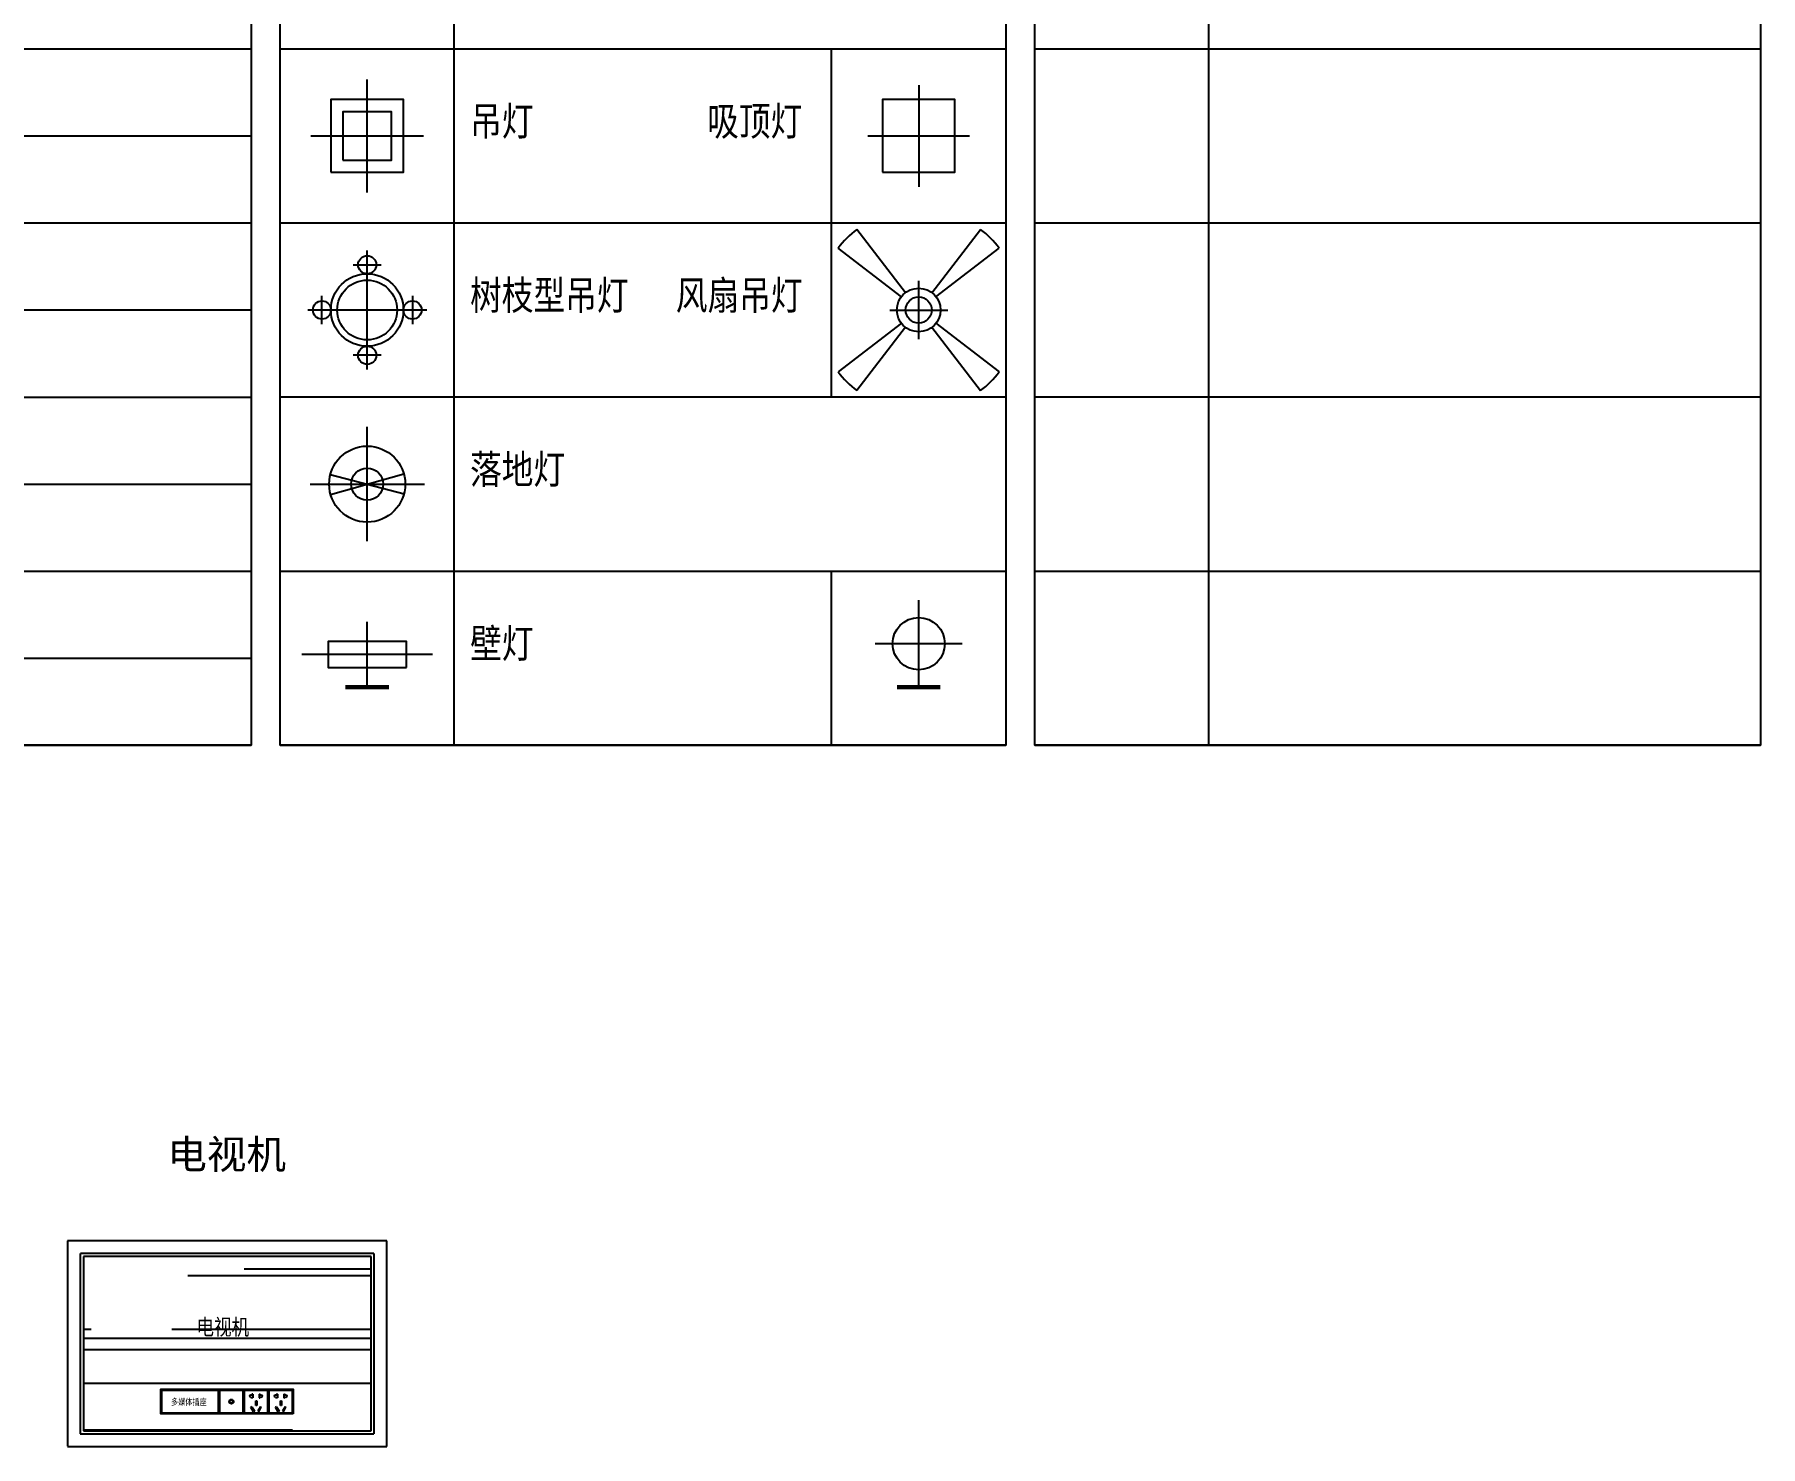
# Model space of a CAD drawing. Extents: x -153478 to 95136, y -45571 to 574449.
# Drawn here: x 89190 to 95136, y 11646 to 16512 of the extents above; entities that cross this region are included whole.
import ezdxf

# ---------------------------------------------------------------- set-up
doc = ezdxf.new("R2010")
doc.units = 0
doc.header["$LTSCALE"] = 10
doc.header["$MEASUREMENT"] = 0
doc.linetypes.add('DASH', pattern=[0.35, 0.25, -0.1])
doc.layers.get('0').update_dxf_attribs({"linetype": 'CONTINUOUS'})
for name, color, linetype in [('A 活动家具', 43, 'CONTINUOUS'), ('DIM_LEAD', 125, 'CONTINUOUS'), ('D天花灯具', 1, 'CONTINUOUS')]:
    doc.layers.add(name, color=color, linetype=linetype)
doc.styles.add('-宋体', font='simhei.ttf', dxfattribs={"width": 0.8})
doc.styles.add('KKD-fangsong', font='', dxfattribs={"width": 0.8})
doc.styles.add('中文说明', font='simhei.ttf')
doc.styles.get('KKD-fangsong').set_extended_font_data('SimSun')

# ---------------------------------------------------------------- blocks, each defined once
blk = doc.blocks.new('A$C268A4DED')
at = {"color": 8}
for p, q in [((0, -3.89), (0, 3.89)), ((-3.89, 0), (3.89, 0))]:
    blk.add_line(p, q, dxfattribs=at)
at = {"color": 0}
blk.add_lwpolyline([(-2.5, -2.5), (2.5, -2.5), (2.5, 2.5), (-2.5, 2.5)], close=True, dxfattribs=at)
at = {"color": 8}
blk.add_lwpolyline([(-1.67, -1.67), (1.67, -1.67), (1.67, 1.67), (-1.67, 1.67)], close=True, dxfattribs=at)
blk = doc.blocks.new('*U99')
at = {"xscale": 50, "yscale": 50, "zscale": 50}
blk.add_blockref('A$C268A4DED', (0, 0), dxfattribs=at)
blk = doc.blocks.new('A$C0FBF792C')
at = {"color": 8}
for p, q in [((0, -3.94), (0, 3.94)), ((-2.54, 0.67), (2.54, -0.67)), ((-2.53, -0.71), (2.53, 0.71))]:
    blk.add_line(p, q, dxfattribs=at)
at = {"color": 0}
blk.add_line((-3.94, 0), (3.94, 0), dxfattribs=at)
blk.add_circle((0, 0), 2.62, dxfattribs=at)
at = {"color": 8}
blk.add_circle((0, 0), 1.1, dxfattribs=at)
blk = doc.blocks.new('A$C02EA3B85')
at = {"color": 8}
for p, q in [((0, 0), (0, 150)), ((150, 75), (-150, 75))]:
    blk.add_line(p, q, dxfattribs=at)
blk.add_lwpolyline([(90, 45), (90, 105), (-90, 105), (-90, 45)], close=True)
at = {"color": 0, "const_width": 10}
blk.add_lwpolyline([(-50, 0), (50, 0)], dxfattribs=at)
blk = doc.blocks.new('壁灯(多项选择)')
blk.add_blockref('A$C02EA3B85', (0, 0))
blk = doc.blocks.new('A$C31AA3C31')
at = {"color": 8}
for p, q in [((0, -4.1), (0, 4.1)), ((-0.97, 3.12), (0.97, 3.12)), ((4.1, 0), (-4.1, 0)), ((-3.12, -0.97), (-3.12, 0.97)), ((3.12, 0.97), (3.12, -0.97)), ((0.97, -3.12), (-0.97, -3.12))]:
    blk.add_line(p, q, dxfattribs=at)
for centre, radius in [((0, 3.12), 0.625), ((0, 0), 2.06), ((-3.12, 0), 0.625), ((3.12, 0), 0.625), ((0, -3.12), 0.625)]:
    blk.add_circle(centre, radius, dxfattribs=at)
at = {"color": 0}
blk.add_circle((0, 0), 2.5, dxfattribs=at)
blk = doc.blocks.new('装饰吊灯')
at = {"xscale": 50, "yscale": 50, "zscale": 50}
blk.add_blockref('A$C31AA3C31', (0, 0), dxfattribs=at)
blk = doc.blocks.new('A$C300B4842')
at = {"color": 8, "linetype": 'ByBlock'}
for p, q in [((0, 175), (0, -175)), ((-175, 0), (175, 0))]:
    blk.add_line(p, q, dxfattribs=at)
blk.add_lwpolyline([(-125, -125), (125, -125), (125, 125), (-125, 125)], close=True)
blk = doc.blocks.new('*U91')
blk.add_blockref('A$C300B4842', (0, 0))
blk = doc.blocks.new('风扇吊灯')
for p, q in [((-45.7, 59.5), (-213.1, 277.7)), ((45.7, 59.5), (213.1, 277.7)), ((-59.5, 45.7), (-277.7, 213.1)), ((59.5, 45.7), (277.7, 213.1)), ((-59.5, -45.7), (-277.7, -213.1)), ((59.5, -45.7), (277.7, -213.1)), ((-45.7, -59.5), (-213.1, -277.7)), ((45.7, -59.5), (213.1, -277.7))]:
    blk.add_line(p, q)
at = {"color": 8}
for p, q in [((0, -100), (0, 100)), ((-100, 0), (100, 0))]:
    blk.add_line(p, q, dxfattribs=at)
at = {"color": 0}
blk.add_circle((0, 0), 75, dxfattribs=at)
at = {"color": 8}
blk.add_circle((0, 0), 45, dxfattribs=at)
for start, end in [(127.5, 142.5), (37.5, 52.5), (217.5, 232.5), (307.5, 322.5)]:
    blk.add_arc((0, 0), 350, start, end)
blk = doc.blocks.new('*U92')
blk.add_blockref('风扇吊灯', (0, 0))
blk = doc.blocks.new('A$C76FE1F10')
at = {"color": 8}
for p, q in [((0, 0), (0, 200)), ((100, 100), (-100, 100))]:
    blk.add_line(p, q, dxfattribs=at)
at = {"color": 0, "const_width": 10}
blk.add_lwpolyline([(-50, 0), (50, 0)], dxfattribs=at)
blk.add_circle((0, 100), 60)
blk = doc.blocks.new('*U93')
blk.add_blockref('A$C76FE1F10', (0, 0))
blk = doc.blocks.new('A$C713B7641')
blk.add_wipeout([(0, 85), (0, 0), (200, 0), (200, 85)])
at = {"color": 1}
blk.add_lwpolyline([(200, 0), (0, 0), (0, 85), (200, 85)], close=True, dxfattribs=at)
at = {"layer": 'DIM_LEAD', "color": 251}
for p, q in [((3, 82), (0, 85)), ((197, 82), (200, 85)), ((0, 0), (3, 3)), ((200, 0), (197, 3))]:
    blk.add_line(p, q, dxfattribs=at)
blk.add_lwpolyline([(197, 3), (3, 3), (3, 82), (197, 82)], close=True, dxfattribs=at)
at = {"color": 251, "style": 'KKD-fangsong', "width": 0.8}
blk.add_text('多媒体插座', height=21.88, dxfattribs=at).set_placement((34.6, 30.5))
blk = doc.blocks.new('A$C51DF7E07')
blk.add_wipeout([(0, 0), (0, 85), (85, 85), (85, 0)])
at = {"color": 1}
blk.add_lwpolyline([(85, 0), (0, 0), (0, 85), (85, 85)], close=True, dxfattribs=at)
at = {"color": 251}
for radius in [7.5, 5.5]:
    blk.add_circle((42.5, 42.5), radius, dxfattribs=at)
at = {"layer": 'DIM_LEAD', "color": 251}
for p, q in [((3, 82), (0, 85)), ((82, 82), (85, 85)), ((0, 0), (3, 3)), ((85, 0), (82, 3))]:
    blk.add_line(p, q, dxfattribs=at)
blk.add_lwpolyline([(82, 3), (3, 3), (3, 82), (82, 82)], close=True, dxfattribs=at)
blk = doc.blocks.new('A$C18BE6784')
blk.add_wipeout([(0, 0), (0, 85), (-85, 85), (-85, 0)])
at = {"color": 251}
for p, q in [((-60.1, 66.5), (-57.1, 66.5)), ((-53.8, 68), (-57.1, 68)), ((-57.1, 68), (-57.1, 66.5)), ((-53.8, 68), (-53.8, 55.3)), ((-32.3, 68), (-32.3, 55.3)), ((-32.3, 68), (-29, 68)), ((-29, 68), (-29, 66.5)), ((-25.9, 66.5), (-29, 66.5)), ((-60.3, 56.9), (-57.1, 56.9)), ((-57.4, 24.7), (-60.3, 23.2)), ((-51.3, 8), (-60.3, 23.2)), ((-57.4, 24.7), (-48, 9.8)), ((-57.1, 55.3), (-57.1, 56.9)), ((-53.8, 55.3), (-57.1, 55.3)), ((-48, 9.8), (-51.3, 8)), ((-43.7, 29.2), (-43.7, 45)), ((-43.7, 45), (-40.1, 45)), ((-40.1, 29.2), (-43.7, 29.2)), ((-40.1, 45), (-40.1, 29.2)), ((-27.2, 24.7), (-36.6, 9.8)), ((-36.6, 9.8), (-33.4, 8)), ((-33.4, 8), (-24.4, 23.2)), ((-32.3, 55.3), (-29, 55.3)), ((-29, 55.3), (-29, 56.9)), ((-25.8, 56.9), (-29, 56.9)), ((-27.2, 24.7), (-24.4, 23.2))]:
    blk.add_line(p, q, dxfattribs=at)
at = {"color": 1}
blk.add_lwpolyline([(0, 0), (-85, 0), (-85, 85), (0, 85)], close=True, dxfattribs=at)
at = {"color": 251, "extrusion": (0, 0, -1)}
for centre, major_axis, start_param, end_param in [((-59.2, 61.7), (-3.45, 3.45), 4.14075, 6.884203), ((-26.8, 61.7), (3.45, 3.45), -0.601017, 2.142435)]:
    blk.add_ellipse(centre, major_axis=major_axis, ratio=1, start_param=start_param, end_param=end_param, dxfattribs=at)
at = {"layer": 'DIM_LEAD', "color": 251}
for p, q in [((-82, 82), (-85, 85)), ((-3, 82), (0, 85)), ((-85, 0), (-82, 3)), ((0, 0), (-3, 3))]:
    blk.add_line(p, q, dxfattribs=at)
blk.add_lwpolyline([(-3, 3), (-82, 3), (-82, 82), (-3, 82)], close=True, dxfattribs=at)
blk = doc.blocks.new('tv01')
blk.add_wipeout([(-550, 0), (-550, 709.1), (550, 709.1), (550, 0)]).dxf.layer = 'A 活动家具'
at = {"layer": 'A 活动家具', "linetype": 'DASH', "ltscale": 0.25}
h = blk.add_hatch(dxfattribs=at)
h.set_pattern_fill('AR-RROOF', color=8, scale=10.909091, style=0)
h.set_pattern_definition([(0, (-144119.32, 119491.12), (609.6, 277.0909), [4156.3636, -554.182, 1385.4545, -277.091]), (0, (-143750.8, 119629.66), (-277.0909, 368.5309), [831.2727, -91.44, 1662.5455, -207.8182]), (0, (-143980.77, 119726.64), (1440.87273, 185.6509), [2216.7273, -387.9273, 1108.3636, -277.091])])
h.paths.add_polyline_path([(495.5, 654.5), (-495.5, 654.5), (-495.5, 54.5), (495.5, 54.5)])
h.paths.add_polyline_path([(-124.3, 357.7), (103.6, 357.7), (103.6, 467.5), (-124.3, 467.5)], flags=24)
for points in [[(-550, 0), (550, 0), (550, 709.1), (-550, 709.1)], [(-506.4, 43.6), (506.4, 43.6), (506.4, 665.5), (-506.4, 665.5)], [(-495.5, 54.5), (495.5, 54.5), (495.5, 654.5), (-495.5, 654.5)]]:
    blk.add_lwpolyline(points, close=True, dxfattribs=at)
at = {"layer": 'A 活动家具', "linetype": 'DASH', "ltscale": 0.25, "style": '-宋体', "width": 0.8}
blk.add_text('电视机', height=55.44, rotation=360, dxfattribs=at).set_placement((-106, 384.1, -303.3))
blk.add_blockref('A$C713B7641', (-228.1, 112))
blk.add_blockref('A$C51DF7E07', (-28.1, 112))
blk.add_blockref('A$C18BE6784', (141.9, 112))
blk.add_blockref('A$C18BE6784', (226.9, 112))

msp = doc.modelspace()

# ---------------------------------------------------------------- hatches: boundary and pattern name
h = msp.add_hatch()
h.set_pattern_fill('_USER', color=123, scale=300, pattern_type=0)
h.set_pattern_definition([(0, (87436.18, 23362.5), (0, 300), [])])
h.paths.add_polyline_path([(87436.2, 23362.5), (89936.2, 23362.5), (89936.2, 14062.5), (87436.2, 14062.5)])
h = msp.add_hatch()
h.set_pattern_fill('_USER', color=123, scale=600, pattern_type=0)
h.set_pattern_definition([(0, (92636.2, 20062.5), (0, 600), [])])
h.paths.add_polyline_path([(92636.2, 20062.5), (95136.2, 20062.5), (95136.2, 14062.5), (92636.2, 14062.5)])
h = msp.add_hatch()
h.set_pattern_fill('_USER', color=123, scale=600, pattern_type=0)
h.set_pattern_definition([(0, (90036.2, 17062.5), (0, 600), [])])
h.paths.add_polyline_path([(90036.2, 14062.5), (92536.2, 14062.5), (92536.2, 17362.5), (90036.2, 17362.5)])

# ---------------------------------------------------------------- linework, layer by layer
at = {"color": 123}
for p, q in [((93236.2, 14062.5), (93236.2, 22762.5)), ((90636.2, 14062.5), (90636.2, 17062.5)), ((91936.2, 15262.5), (91936.2, 16462.5)), ((91936.2, 14062.5), (91936.2, 14662.5))]:
    msp.add_line(p, q, dxfattribs=at)
at = {"color": 1}
for points in [[(87436.2, 23362.5), (89936.2, 23362.5), (89936.2, 14062.5), (87436.2, 14062.5)], [(90036.2, 23362.5), (92536.2, 23362.5), (92536.2, 14062.5), (90036.2, 14062.5)], [(92636.2, 23362.5), (95136.2, 23362.5), (95136.2, 14062.5), (92636.2, 14062.5)]]:
    msp.add_lwpolyline(points, close=True, dxfattribs=at)

# ---------------------------------------------------------------- block references
at = {"layer": 'A 活动家具', "linetype": 'ByBlock'}
msp.add_blockref('tv01', (89853.9, 11645.8), dxfattribs=at)
at = {"layer": 'D天花灯具'}
for name, p in [('*U99', (90336.2, 16162.5)), ('*U91', (92236.2, 16162.5)), ('*U92', (92236.2, 15562.5)), ('装饰吊灯', (90336.2, 15562.5))]:
    msp.add_blockref(name, p, dxfattribs=at)
for name, p, xscale, yscale, zscale in [('A$C0FBF792C', (90336.2, 14962.5), 50, 50, 50), ('*U93', (92236.2, 14262.5), 1.5, 1.5, 1.5), ('壁灯(多项选择)', (90336.2, 14262.5), 1.5, 1.5, 1.5)]:
    msp.add_blockref(name, p, dxfattribs=dict(at, xscale=xscale, yscale=yscale, zscale=zscale))

# ---------------------------------------------------------------- texts
at = {"char_height": 100, "attachment_point": 1, "style": '-宋体'}
for s, width, insert in [(' 吊灯           吸顶灯', 2000, (90636.2, 16263.5)), (' 树枝型吊灯   风扇吊灯', 2000, (90636.2, 15663.5)), (' 落地灯', 1900, (90636.2, 15063.5)), (' 壁灯', 1900, (90636.2, 14463.5))]:
    msp.add_mtext_dynamic_manual_height_columns(s, width=width, gutter_width=300, heights=[0], dxfattribs=dict(at, insert=insert))
at = {"color": 1, "insert": (89647.4, 12702.7), "char_height": 100, "width": 634.527, "attachment_point": 1, "style": '中文说明'}
msp.add_mtext('{\\fPMingLiU|b0|i0|c134|p18;电视机}', dxfattribs=at)

doc.saveas('drawing.dxf')
